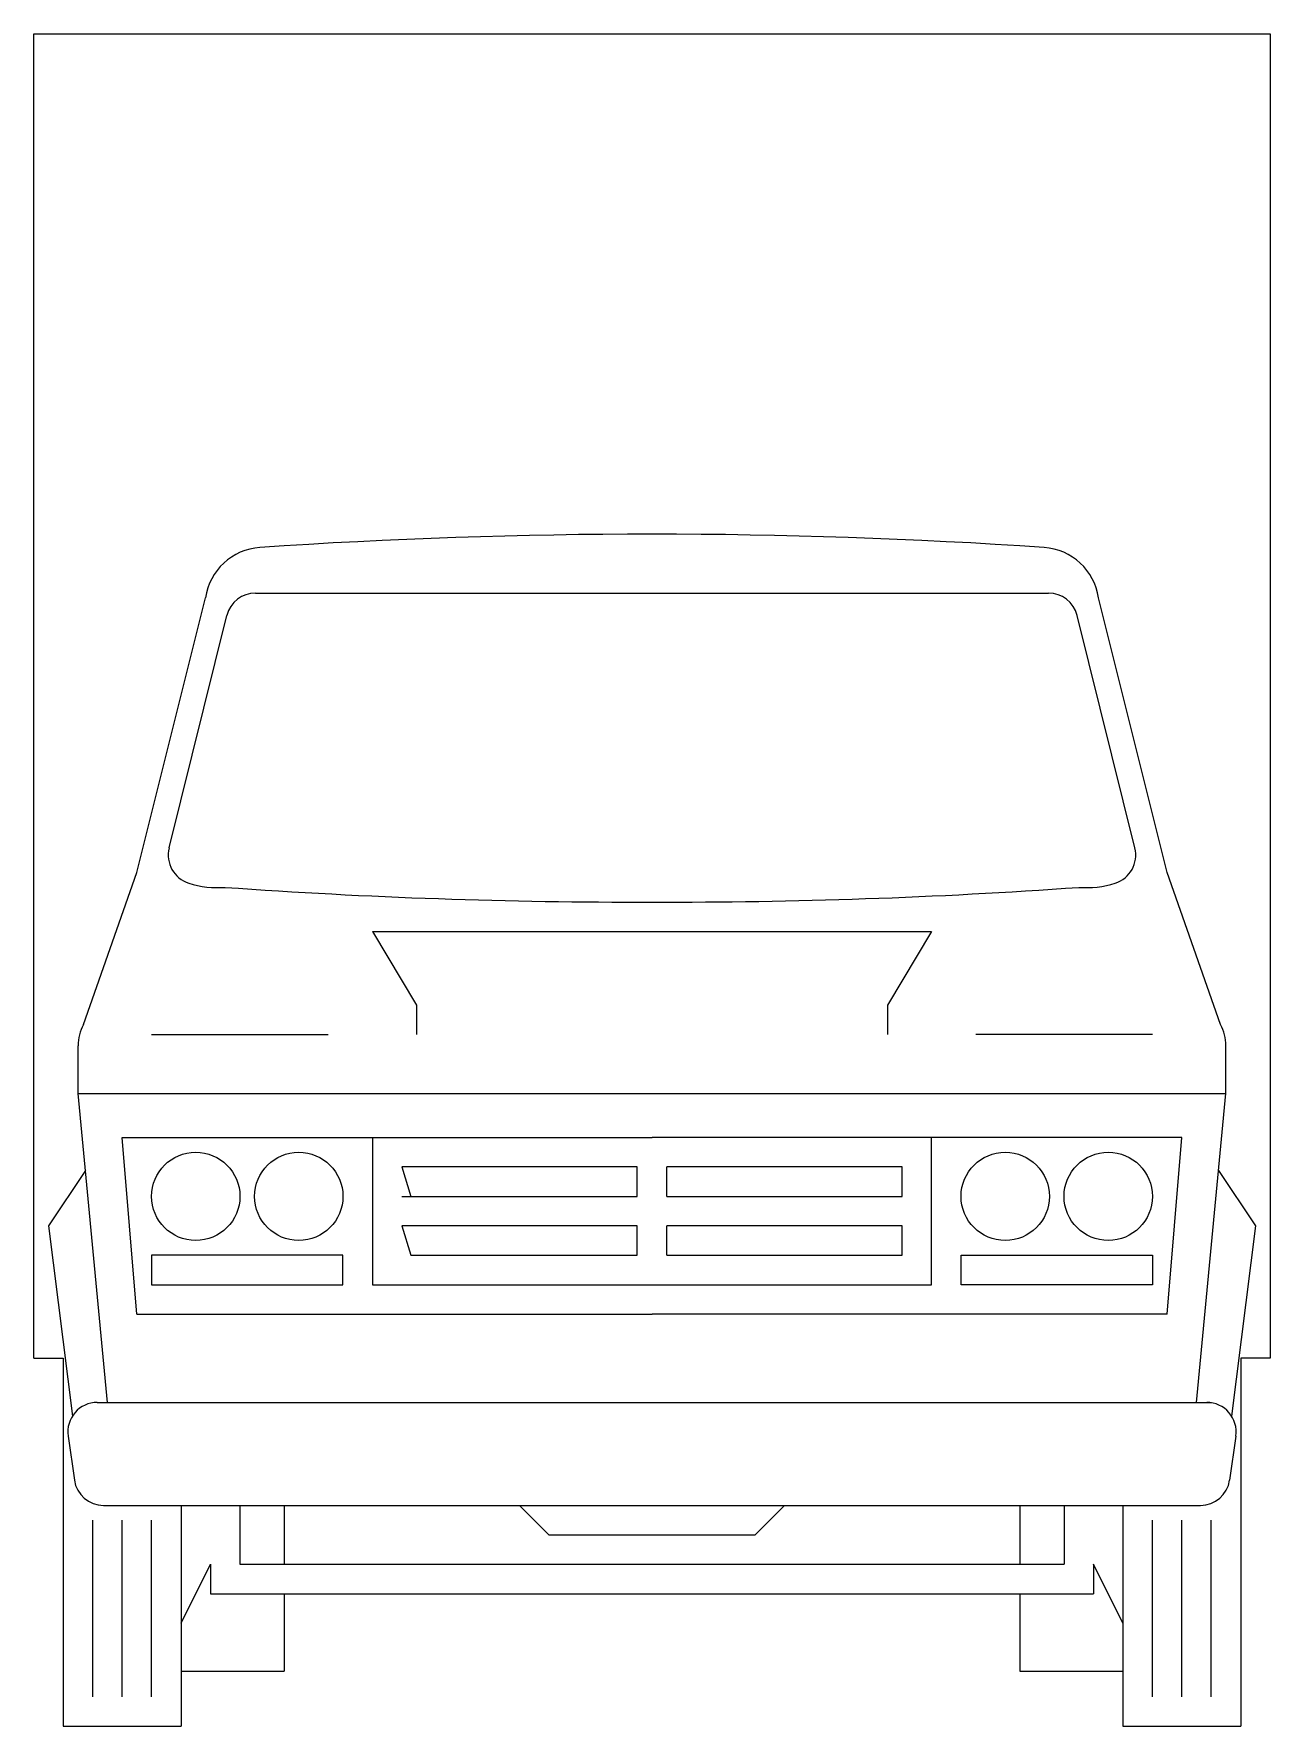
# Model space of a CAD drawing. Extents: x 0 to 2.13, y 0 to 2.92.
import ezdxf

# ---------------------------------------------------------------- set-up
doc = ezdxf.new("R2010")
doc.units = 0
doc.header["$MEASUREMENT"] = 0
doc.layers.add('01', color=1, linetype='CONTINUOUS')
doc.layers.add('02', color=2, linetype='CONTINUOUS')

msp = doc.modelspace()

# ---------------------------------------------------------------- linework, layer by layer
at = {"layer": '01'}
for p, q in [((0.3826, 1.9558), (1.751, 1.9558)), ((0.2334, 1.5158), (0.3333, 1.9173)), ((1.9002, 1.5158), (1.8003, 1.9173)), ((0.5842, 1.3716), (1.5494, 1.3716)), ((0.5842, 1.3716), (0.6604, 1.2446)), ((1.5494, 1.3716), (1.4732, 1.2446)), ((0.6604, 1.2446), (0.6604, 1.1938)), ((1.4732, 1.2446), (1.4732, 1.1938)), ((0.2032, 1.1938), (0.508, 1.1938)), ((1.9304, 1.1938), (1.6256, 1.1938)), ((0.1524, 1.016), (1.0668, 1.016)), ((0.1778, 0.7112), (0.1524, 1.016)), ((0.5842, 1.016), (0.5842, 0.762)), ((1.9812, 1.016), (1.0668, 1.016)), ((1.5494, 0.762), (1.5494, 1.016)), ((1.9558, 0.7112), (1.9812, 1.016)), ((1.0414, 0.9652), (0.635, 0.9652)), ((0.635, 0.9652), (0.6506, 0.9144)), ((1.0414, 0.9144), (1.0414, 0.9652)), ((1.0922, 0.9144), (1.0922, 0.9652)), ((1.4986, 0.9652), (1.0922, 0.9652)), ((1.4986, 0.9144), (1.4986, 0.9652)), ((0.635, 0.9144), (1.0414, 0.9144)), ((1.0922, 0.9144), (1.4986, 0.9144)), ((1.0414, 0.8636), (0.635, 0.8636)), ((0.635, 0.8636), (0.6506, 0.8128)), ((1.0414, 0.8128), (1.0414, 0.8636)), ((1.0922, 0.8128), (1.0922, 0.8636)), ((1.4986, 0.8636), (1.0922, 0.8636)), ((1.4986, 0.8128), (1.4986, 0.8636)), ((0.2032, 0.8128), (0.2032, 0.762)), ((0.5334, 0.8128), (0.2032, 0.8128)), ((0.5334, 0.762), (0.5334, 0.8128)), ((0.6506, 0.8128), (1.0414, 0.8128)), ((1.0922, 0.8128), (1.4986, 0.8128)), ((1.6002, 0.8128), (1.9304, 0.8128)), ((1.6002, 0.762), (1.6002, 0.8128)), ((1.9304, 0.8128), (1.9304, 0.762)), ((0.2032, 0.762), (0.5334, 0.762)), ((0.5842, 0.762), (1.5494, 0.762)), ((1.9304, 0.762), (1.6002, 0.762)), ((0.1778, 0.7112), (1.0668, 0.7112)), ((1.9558, 0.7112), (1.0668, 0.7112)), ((0.4318, 0.381), (0.4318, 0.2794)), ((0.8382, 0.381), (0.889, 0.3302)), ((1.2954, 0.381), (1.2446, 0.3302)), ((1.7018, 0.381), (1.7018, 0.2794)), ((0.1016, 0.0508), (0.1016, 0.3556)), ((0.1524, 0.0508), (0.1524, 0.3556)), ((0.2032, 0.0508), (0.2032, 0.3556)), ((1.9304, 0.0508), (1.9304, 0.3556)), ((1.9812, 0.0508), (1.9812, 0.3556)), ((2.032, 0.0508), (2.032, 0.3556)), ((0.889, 0.3302), (1.2446, 0.3302)), ((0.4318, 0.2286), (0.4318, 0.0947)), ((1.7018, 0.2286), (1.7018, 0.0947)), ((0.254, 0.0947), (0.4318, 0.0947)), ((1.7018, 0.0947), (1.8796, 0.0947))]:
    msp.add_line(p, q, dxfattribs=at)
for centre in [(0.2794, 0.9144), (0.4572, 0.9144), (1.6764, 0.9144), (1.8542, 0.9144)]:
    msp.add_circle(centre, 0.0762, dxfattribs=at)
for centre, radius, start, end in [((0.3826, 1.905), 0.0508, 90, 166.0222), ((1.751, 1.905), 0.0508, 13.9778, 90), ((0.2827, 1.5035), 0.0508, 166.0222, 252.3459), ((1.8509, 1.5035), 0.0508, 287.6541, 13.9778), ((0.3175, 1.6129), 0.1656, 252.3459, 274.3987), ((1.0414, 11.3919), 9.9695, 265.90918, 270.14598), ((1.0922, 11.3919), 9.9695, 269.85402, 274.09082), ((1.8161, 1.6129), 0.1656, 265.6013, 287.6541)]:
    msp.add_arc(centre, radius, start, end, dxfattribs=at)
at = {"layer": '02'}
for p, q in [((0, 2.921), (2.1336, 2.921)), ((0, 0.635), (0, 2.921)), ((2.1336, 2.921), (2.1336, 0.635)), ((0.1778, 1.4732), (0.2963, 1.9474)), ((1.9558, 1.4732), (1.8373, 1.9474)), ((0.0855, 1.2109), (0.1778, 1.4732)), ((2.0481, 1.2109), (1.9558, 1.4732)), ((0.0762, 1.0922), (0.0762, 1.1744)), ((2.0574, 1.0922), (2.0574, 1.1744)), ((0.127, 0.5588), (0.0762, 1.0922)), ((0.0762, 1.0922), (2.0574, 1.0922)), ((2.0066, 0.5588), (2.0574, 1.0922)), ((0.0889, 0.9588), (0.0254, 0.8636)), ((2.0447, 0.9588), (2.1082, 0.8636)), ((0.0254, 0.8636), (0.0665, 0.5352)), ((2.1082, 0.8636), (2.0671, 0.5352)), ((0, 0.635), (0.0508, 0.635)), ((0.0508, 0.635), (0.0508, 0)), ((2.1336, 0.635), (2.0828, 0.635)), ((2.0828, 0.635), (2.0828, 0)), ((0.1094, 0.5588), (2.032, 0.5588)), ((0.0591, 0.5008), (0.07, 0.4246)), ((2.0745, 0.5008), (2.0636, 0.4246)), ((0.1203, 0.381), (2.0133, 0.381)), ((0.254, 0.381), (0.254, 0)), ((0.3556, 0.381), (0.3556, 0.2794)), ((1.778, 0.381), (1.778, 0.2794)), ((1.8796, 0.381), (1.8796, 0)), ((0.254, 0.1778), (0.3048, 0.2794)), ((0.3048, 0.2794), (0.3048, 0.2286)), ((0.3556, 0.2794), (1.778, 0.2794)), ((1.8796, 0.1778), (1.8288, 0.2794)), ((1.8288, 0.2794), (1.8288, 0.2286)), ((0.3048, 0.2286), (1.8288, 0.2286)), ((0.0508, 0), (0.254, 0)), ((1.8796, 0), (2.0828, 0))]:
    msp.add_line(p, q, dxfattribs=at)
for centre, radius, start, end in [((1.0668, -7.9121), 9.9695, 86.10751, 93.89249), ((0.3969, 1.933), 0.1016, 93.8925, 171.8699), ((1.7367, 1.933), 0.1016, 8.1301, 86.1075), ((0.1524, 1.1744), 0.0762, 151.3895, 180), ((1.9812, 1.1744), 0.0762, 0, 28.6105), ((0.1094, 0.508), 0.0508, 90, 188.1301), ((2.0242, 0.508), 0.0508, 351.8699, 90), ((0.1203, 0.4318), 0.0508, 188.1301, 270), ((2.0133, 0.4318), 0.0508, 270, 351.8699)]:
    msp.add_arc(centre, radius, start, end, dxfattribs=at)

doc.saveas('drawing.dxf')
